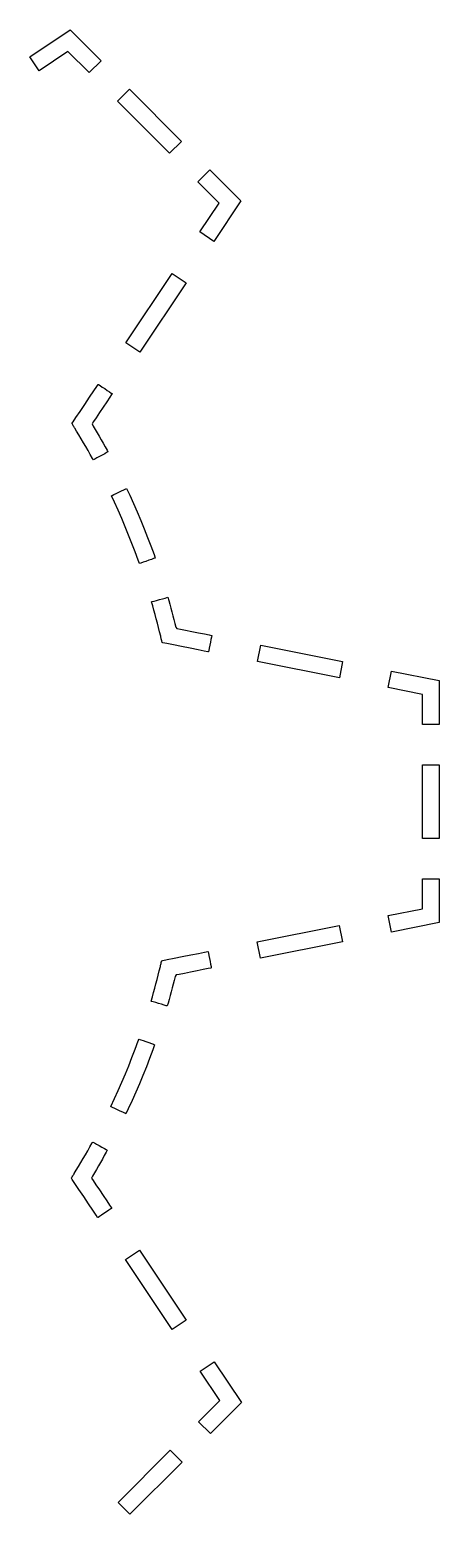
# Model space of a CAD drawing. Header units: metres. Extents: x 1612 to 2178, y 1755 to 2101.
# Drawn here: x 1682.62 to 1692.92, y 2015.88 to 2053.22 of the extents above; entities that cross this region are included whole.
import ezdxf

# ---------------------------------------------------------------- set-up
doc = ezdxf.new("R2010")
doc.units = ezdxf.units.M

msp = doc.modelspace()

# ---------------------------------------------------------------- linework, layer by layer
at = {"layer": 'COMPONENT0'}
for p, q in [((1682.621, 2052.538, 0), (1683.636, 2053.219, 0)), ((1683.636, 2053.219, 0), (1684.415, 2052.438, 0)), ((1682.857, 2052.186, 0), (1682.621, 2052.538, 0)), ((1683.583, 2052.673, 0), (1682.857, 2052.186, 0)), ((1684.115, 2052.139, 0), (1683.583, 2052.673, 0)), ((1684.415, 2052.438, 0), (1684.115, 2052.139, 0)), ((1684.829, 2051.424, 0), (1685.128, 2051.723, 0)), ((1686.14, 2050.11, 0), (1684.829, 2051.424, 0)), ((1685.128, 2051.723, 0), (1686.439, 2050.408, 0)), ((1686.439, 2050.408, 0), (1686.14, 2050.11, 0)), ((1686.853, 2049.394, 0), (1687.153, 2049.693, 0)), ((1687.153, 2049.693, 0), (1687.931, 2048.913, 0)), ((1687.386, 2048.86, 0), (1686.853, 2049.394, 0)), ((1686.899, 2048.131, 0), (1687.386, 2048.86, 0)), ((1687.931, 2048.913, 0), (1687.252, 2047.896, 0)), ((1687.252, 2047.896, 0), (1686.899, 2048.131, 0)), ((1685.038, 2045.342, 0), (1686.204, 2047.089, 0)), ((1686.204, 2047.089, 0), (1686.556, 2046.854, 0)), ((1686.556, 2046.854, 0), (1685.39, 2045.107, 0)), ((1685.39, 2045.107, 0), (1685.038, 2045.342, 0)), ((1684.308, 2044.248, 0), (1684.342, 2044.299, 0)), ((1684.342, 2044.299, 0), (1684.354, 2044.292, 0)), ((1684.354, 2044.292, 0), (1684.39, 2044.268, 0)), ((1684.39, 2044.268, 0), (1684.444, 2044.232, 0)), ((1684.006, 2043.795, 0), (1684.126, 2043.974, 0)), ((1684.126, 2043.974, 0), (1684.231, 2044.133, 0)), ((1684.231, 2044.133, 0), (1684.308, 2044.248, 0)), ((1684.444, 2044.232, 0), (1684.507, 2044.191, 0)), ((1684.507, 2044.191, 0), (1684.571, 2044.148, 0)), ((1684.634, 2043.974, 0), (1684.56, 2043.862, 0)), ((1684.571, 2044.148, 0), (1684.629, 2044.109, 0)), ((1684.629, 2044.109, 0), (1684.672, 2044.08, 0)), ((1684.683, 2044.047, 0), (1684.634, 2043.974, 0)), ((1684.672, 2044.08, 0), (1684.694, 2044.066, 0)), ((1684.694, 2044.066, 0), (1684.683, 2044.047, 0)), ((1683.785, 2043.464, 0), (1683.888, 2043.618, 0)), ((1683.888, 2043.618, 0), (1684.006, 2043.795, 0)), ((1684.377, 2043.589, 0), (1684.292, 2043.461, 0)), ((1684.47, 2043.728, 0), (1684.377, 2043.589, 0)), ((1684.56, 2043.862, 0), (1684.47, 2043.728, 0)), ((1683.685, 2043.314, 0), (1683.712, 2043.355, 0)), ((1683.687, 2043.31, 0), (1683.685, 2043.314, 0)), ((1683.694, 2043.298, 0), (1683.687, 2043.31, 0)), ((1683.705, 2043.281, 0), (1683.694, 2043.298, 0)), ((1683.718, 2043.26, 0), (1683.705, 2043.281, 0)), ((1683.712, 2043.355, 0), (1683.785, 2043.464, 0)), ((1683.731, 2043.239, 0), (1683.718, 2043.26, 0)), ((1683.742, 2043.22, 0), (1683.731, 2043.239, 0)), ((1683.751, 2043.206, 0), (1683.742, 2043.22, 0)), ((1683.755, 2043.199, 0), (1683.751, 2043.206, 0)), ((1683.8, 2043.126, 0), (1683.755, 2043.199, 0)), ((1684.226, 2043.362, 0), (1684.19, 2043.309, 0)), ((1684.19, 2043.309, 0), (1684.219, 2043.251, 0)), ((1684.219, 2043.251, 0), (1684.27, 2043.165, 0)), ((1684.292, 2043.461, 0), (1684.226, 2043.362, 0)), ((1684.27, 2043.165, 0), (1684.321, 2043.079, 0)), ((1683.859, 2043.028, 0), (1683.8, 2043.126, 0)), ((1683.917, 2042.931, 0), (1683.859, 2043.028, 0)), ((1683.975, 2042.832, 0), (1683.917, 2042.931, 0)), ((1684.032, 2042.734, 0), (1683.975, 2042.832, 0)), ((1684.321, 2043.079, 0), (1684.371, 2042.993, 0)), ((1684.371, 2042.993, 0), (1684.421, 2042.906, 0)), ((1684.421, 2042.906, 0), (1684.47, 2042.819, 0)), ((1684.47, 2042.819, 0), (1684.519, 2042.732, 0)), ((1684.088, 2042.635, 0), (1684.032, 2042.734, 0)), ((1684.144, 2042.536, 0), (1684.088, 2042.635, 0)), ((1684.198, 2042.436, 0), (1684.144, 2042.536, 0)), ((1684.225, 2042.403, 0), (1684.198, 2042.436, 0)), ((1684.257, 2042.42, 0), (1684.225, 2042.403, 0)), ((1684.31, 2042.449, 0), (1684.257, 2042.42, 0)), ((1684.375, 2042.484, 0), (1684.31, 2042.449, 0)), ((1684.443, 2042.521, 0), (1684.375, 2042.484, 0)), ((1684.507, 2042.556, 0), (1684.443, 2042.521, 0)), ((1684.557, 2042.584, 0), (1684.507, 2042.556, 0)), ((1684.519, 2042.732, 0), (1684.567, 2042.645, 0)), ((1684.586, 2042.6, 0), (1684.557, 2042.584, 0)), ((1684.567, 2042.645, 0), (1684.586, 2042.6, 0)), ((1684.93, 2041.619, 0), (1684.992, 2041.648, 0)), ((1684.992, 2041.648, 0), (1685.038, 2041.669, 0)), ((1685.038, 2041.669, 0), (1685.059, 2041.679, 0)), ((1685.059, 2041.679, 0), (1685.138, 2041.513, 0)), ((1684.677, 2041.499, 0), (1684.693, 2041.506, 0)), ((1684.753, 2041.336, 0), (1684.677, 2041.499, 0)), ((1684.693, 2041.506, 0), (1684.734, 2041.526, 0)), ((1684.734, 2041.526, 0), (1684.793, 2041.554, 0)), ((1684.846, 2041.131, 0), (1684.753, 2041.336, 0)), ((1684.793, 2041.554, 0), (1684.861, 2041.586, 0)), ((1684.861, 2041.586, 0), (1684.93, 2041.619, 0)), ((1685.138, 2041.513, 0), (1685.233, 2041.303, 0)), ((1685.233, 2041.303, 0), (1685.325, 2041.092, 0)), ((1684.937, 2040.924, 0), (1684.846, 2041.131, 0)), ((1685.025, 2040.717, 0), (1684.937, 2040.924, 0)), ((1685.325, 2041.092, 0), (1685.415, 2040.879, 0)), ((1685.11, 2040.508, 0), (1685.025, 2040.717, 0)), ((1685.415, 2040.879, 0), (1685.503, 2040.665, 0)), ((1685.503, 2040.665, 0), (1685.588, 2040.45, 0)), ((1685.193, 2040.298, 0), (1685.11, 2040.508, 0)), ((1685.273, 2040.087, 0), (1685.193, 2040.298, 0)), ((1685.588, 2040.45, 0), (1685.669, 2040.235, 0)), ((1685.669, 2040.235, 0), (1685.748, 2040.018, 0)), ((1685.35, 2039.876, 0), (1685.273, 2040.087, 0)), ((1685.386, 2039.793, 0), (1685.35, 2039.876, 0)), ((1685.419, 2039.805, 0), (1685.386, 2039.793, 0)), ((1685.475, 2039.824, 0), (1685.419, 2039.805, 0)), ((1685.543, 2039.848, 0), (1685.475, 2039.824, 0)), ((1685.616, 2039.874, 0), (1685.543, 2039.848, 0)), ((1685.684, 2039.898, 0), (1685.616, 2039.874, 0)), ((1685.739, 2039.918, 0), (1685.684, 2039.898, 0)), ((1685.773, 2039.929, 0), (1685.739, 2039.918, 0)), ((1685.748, 2040.018, 0), (1685.773, 2039.929, 0)), ((1685.688, 2038.829, 0), (1685.705, 2038.834, 0)), ((1685.716, 2038.733, 0), (1685.688, 2038.829, 0)), ((1685.705, 2038.834, 0), (1685.75, 2038.846, 0)), ((1685.746, 2038.624, 0), (1685.716, 2038.733, 0)), ((1685.75, 2038.846, 0), (1685.814, 2038.865, 0)), ((1685.814, 2038.865, 0), (1685.887, 2038.886, 0)), ((1685.887, 2038.886, 0), (1685.961, 2038.907, 0)), ((1685.961, 2038.907, 0), (1686.026, 2038.926, 0)), ((1686.026, 2038.926, 0), (1686.074, 2038.94, 0)), ((1686.074, 2038.94, 0), (1686.095, 2038.946, 0)), ((1686.095, 2038.946, 0), (1686.119, 2038.863, 0)), ((1686.119, 2038.863, 0), (1686.146, 2038.767, 0)), ((1686.146, 2038.767, 0), (1686.172, 2038.671, 0)), ((1686.172, 2038.671, 0), (1686.198, 2038.575, 0)), ((1685.776, 2038.514, 0), (1685.746, 2038.624, 0)), ((1685.806, 2038.404, 0), (1685.776, 2038.514, 0)), ((1685.834, 2038.294, 0), (1685.806, 2038.404, 0)), ((1685.862, 2038.183, 0), (1685.834, 2038.294, 0)), ((1686.198, 2038.575, 0), (1686.224, 2038.478, 0)), ((1686.224, 2038.478, 0), (1686.249, 2038.382, 0)), ((1686.249, 2038.382, 0), (1686.273, 2038.285, 0)), ((1686.273, 2038.285, 0), (1686.297, 2038.189, 0)), ((1685.889, 2038.073, 0), (1685.862, 2038.183, 0)), ((1685.916, 2037.963, 0), (1685.889, 2038.073, 0)), ((1685.923, 2037.932, 0), (1685.916, 2037.963, 0)), ((1685.926, 2037.919, 0), (1685.923, 2037.932, 0)), ((1685.93, 2037.9, 0), (1685.926, 2037.919, 0)), ((1686.297, 2038.189, 0), (1686.324, 2038.16, 0)), ((1686.324, 2038.16, 0), (1686.41, 2038.143, 0)), ((1686.41, 2038.143, 0), (1686.541, 2038.117, 0)), ((1686.541, 2038.117, 0), (1686.7, 2038.086, 0)), ((1686.7, 2038.086, 0), (1686.864, 2038.053, 0)), ((1686.864, 2038.053, 0), (1687.015, 2038.023, 0)), ((1687.015, 2038.023, 0), (1687.132, 2038, 0)), ((1687.132, 2038, 0), (1687.194, 2037.987, 0)), ((1687.191, 2037.943, 0), (1687.18, 2037.884, 0)), ((1687.199, 2037.979, 0), (1687.191, 2037.943, 0)), ((1687.194, 2037.987, 0), (1687.199, 2037.979, 0)), ((1685.936, 2037.876, 0), (1685.93, 2037.9, 0)), ((1685.942, 2037.852, 0), (1685.936, 2037.876, 0)), ((1685.947, 2037.83, 0), (1685.942, 2037.852, 0)), ((1685.951, 2037.812, 0), (1685.947, 2037.83, 0)), ((1685.953, 2037.803, 0), (1685.951, 2037.812, 0)), ((1685.973, 2037.798, 0), (1685.953, 2037.803, 0)), ((1686.074, 2037.778, 0), (1685.973, 2037.798, 0)), ((1686.239, 2037.746, 0), (1686.074, 2037.778, 0)), ((1686.442, 2037.705, 0), (1686.239, 2037.746, 0)), ((1686.655, 2037.663, 0), (1686.442, 2037.705, 0)), ((1686.855, 2037.623, 0), (1686.655, 2037.663, 0)), ((1687.013, 2037.592, 0), (1686.855, 2037.623, 0)), ((1687.105, 2037.574, 0), (1687.013, 2037.592, 0)), ((1687.118, 2037.576, 0), (1687.105, 2037.574, 0)), ((1687.125, 2037.608, 0), (1687.118, 2037.576, 0)), ((1687.136, 2037.665, 0), (1687.125, 2037.608, 0)), ((1687.15, 2037.736, 0), (1687.136, 2037.665, 0)), ((1687.165, 2037.812, 0), (1687.15, 2037.736, 0)), ((1687.18, 2037.884, 0), (1687.165, 2037.812, 0)), ((1688.348, 2037.327, 0), (1688.431, 2037.742, 0)), ((1688.431, 2037.742, 0), (1690.492, 2037.332, 0)), ((1690.409, 2036.917, 0), (1688.348, 2037.327, 0)), ((1690.492, 2037.332, 0), (1690.409, 2036.917, 0)), ((1691.64, 2036.673, 0), (1691.722, 2037.088, 0)), ((1691.722, 2037.088, 0), (1692.923, 2036.849, 0)), ((1692.923, 2036.849, 0), (1692.923, 2035.746, 0)), ((1692.5, 2036.502, 0), (1691.64, 2036.673, 0)), ((1692.5, 2035.746, 0), (1692.5, 2036.502, 0)), ((1692.923, 2035.746, 0), (1692.5, 2035.746, 0)), ((1692.5, 2032.876, 0), (1692.5, 2034.734, 0)), ((1692.5, 2034.734, 0), (1692.923, 2034.734, 0)), ((1692.923, 2034.734, 0), (1692.923, 2032.876, 0)), ((1692.923, 2032.876, 0), (1692.5, 2032.876, 0)), ((1692.5, 2031.108, 0), (1692.5, 2031.864, 0)), ((1692.5, 2031.864, 0), (1692.923, 2031.864, 0)), ((1692.923, 2031.864, 0), (1692.923, 2030.761, 0)), ((1691.638, 2030.937, 0), (1692.5, 2031.108, 0)), ((1691.721, 2030.522, 0), (1691.638, 2030.937, 0)), ((1688.341, 2030.281, 0), (1690.405, 2030.692, 0)), ((1690.405, 2030.692, 0), (1690.487, 2030.277, 0)), ((1692.923, 2030.761, 0), (1691.721, 2030.522, 0)), ((1688.423, 2029.866, 0), (1688.341, 2030.281, 0)), ((1690.487, 2030.277, 0), (1688.423, 2029.866, 0)), ((1685.915, 2029.69, 0), (1685.92, 2029.71, 0)), ((1685.92, 2029.71, 0), (1685.925, 2029.734, 0)), ((1685.925, 2029.734, 0), (1685.931, 2029.758, 0)), ((1685.931, 2029.758, 0), (1685.936, 2029.78, 0)), ((1685.936, 2029.78, 0), (1685.94, 2029.796, 0)), ((1685.94, 2029.796, 0), (1685.942, 2029.804, 0)), ((1685.942, 2029.804, 0), (1685.97, 2029.81, 0)), ((1685.97, 2029.81, 0), (1686.081, 2029.832, 0)), ((1686.081, 2029.832, 0), (1686.252, 2029.866, 0)), ((1686.252, 2029.866, 0), (1686.458, 2029.907, 0)), ((1686.458, 2029.907, 0), (1686.671, 2029.95, 0)), ((1686.671, 2029.95, 0), (1686.867, 2029.988, 0)), ((1686.867, 2029.988, 0), (1687.019, 2030.019, 0)), ((1687.019, 2030.019, 0), (1687.1, 2030.035, 0)), ((1687.1, 2030.035, 0), (1687.109, 2030.029, 0)), ((1687.109, 2030.029, 0), (1687.116, 2029.993, 0)), ((1687.116, 2029.993, 0), (1687.128, 2029.934, 0)), ((1687.128, 2029.934, 0), (1687.142, 2029.862, 0)), ((1687.142, 2029.862, 0), (1687.157, 2029.786, 0)), ((1687.157, 2029.786, 0), (1687.171, 2029.715, 0)), ((1687.171, 2029.715, 0), (1687.183, 2029.658, 0)), ((1685.797, 2029.22, 0), (1685.826, 2029.33, 0)), ((1685.826, 2029.33, 0), (1685.854, 2029.439, 0)), ((1685.854, 2029.439, 0), (1685.881, 2029.549, 0)), ((1685.881, 2029.549, 0), (1685.908, 2029.659, 0)), ((1685.908, 2029.659, 0), (1685.912, 2029.677, 0)), ((1685.912, 2029.677, 0), (1685.915, 2029.69, 0)), ((1686.282, 2029.406, 0), (1686.258, 2029.31, 0)), ((1686.306, 2029.445, 0), (1686.282, 2029.406, 0)), ((1686.384, 2029.461, 0), (1686.306, 2029.445, 0)), ((1686.512, 2029.486, 0), (1686.384, 2029.461, 0)), ((1686.668, 2029.517, 0), (1686.512, 2029.486, 0)), ((1686.833, 2029.55, 0), (1686.668, 2029.517, 0)), ((1686.987, 2029.581, 0), (1686.833, 2029.55, 0)), ((1687.109, 2029.605, 0), (1686.987, 2029.581, 0)), ((1687.18, 2029.619, 0), (1687.109, 2029.605, 0)), ((1687.189, 2029.626, 0), (1687.18, 2029.619, 0)), ((1687.183, 2029.658, 0), (1687.189, 2029.626, 0)), ((1685.706, 2028.893, 0), (1685.737, 2029.001, 0)), ((1685.737, 2029.001, 0), (1685.767, 2029.111, 0)), ((1685.767, 2029.111, 0), (1685.797, 2029.22, 0)), ((1686.182, 2029.022, 0), (1686.156, 2028.927, 0)), ((1686.208, 2029.118, 0), (1686.182, 2029.022, 0)), ((1686.233, 2029.214, 0), (1686.208, 2029.118, 0)), ((1686.258, 2029.31, 0), (1686.233, 2029.214, 0)), ((1685.675, 2028.785, 0), (1685.706, 2028.893, 0)), ((1685.688, 2028.781, 0), (1685.675, 2028.785, 0)), ((1685.73, 2028.768, 0), (1685.688, 2028.781, 0)), ((1685.791, 2028.75, 0), (1685.73, 2028.768, 0)), ((1685.864, 2028.729, 0), (1685.791, 2028.75, 0)), ((1685.938, 2028.707, 0), (1685.864, 2028.729, 0)), ((1686.005, 2028.688, 0), (1685.938, 2028.707, 0)), ((1686.055, 2028.673, 0), (1686.005, 2028.688, 0)), ((1686.08, 2028.666, 0), (1686.055, 2028.673, 0)), ((1686.102, 2028.736, 0), (1686.08, 2028.666, 0)), ((1686.129, 2028.831, 0), (1686.102, 2028.736, 0)), ((1686.156, 2028.927, 0), (1686.129, 2028.831, 0)), ((1685.351, 2027.79, 0), (1685.376, 2027.828, 0)), ((1685.376, 2027.828, 0), (1685.415, 2027.815, 0)), ((1685.194, 2027.371, 0), (1685.274, 2027.58, 0)), ((1685.274, 2027.58, 0), (1685.351, 2027.79, 0)), ((1685.415, 2027.815, 0), (1685.473, 2027.794, 0)), ((1685.473, 2027.794, 0), (1685.543, 2027.769, 0)), ((1685.543, 2027.769, 0), (1685.616, 2027.743, 0)), ((1685.616, 2027.743, 0), (1685.682, 2027.72, 0)), ((1685.718, 2027.561, 0), (1685.638, 2027.347, 0)), ((1685.682, 2027.72, 0), (1685.734, 2027.701, 0)), ((1685.762, 2027.691, 0), (1685.718, 2027.561, 0)), ((1685.734, 2027.701, 0), (1685.762, 2027.691, 0)), ((1685.027, 2026.955, 0), (1685.112, 2027.162, 0)), ((1685.112, 2027.162, 0), (1685.194, 2027.371, 0)), ((1685.555, 2027.133, 0), (1685.47, 2026.919, 0)), ((1685.638, 2027.347, 0), (1685.555, 2027.133, 0)), ((1684.849, 2026.542, 0), (1684.939, 2026.748, 0)), ((1684.939, 2026.748, 0), (1685.027, 2026.955, 0)), ((1685.47, 2026.919, 0), (1685.382, 2026.707, 0)), ((1684.661, 2026.136, 0), (1684.756, 2026.338, 0)), ((1684.756, 2026.338, 0), (1684.849, 2026.542, 0)), ((1685.291, 2026.496, 0), (1685.197, 2026.286, 0)), ((1685.382, 2026.707, 0), (1685.291, 2026.496, 0)), ((1684.671, 2026.131, 0), (1684.661, 2026.136, 0)), ((1684.708, 2026.113, 0), (1684.671, 2026.131, 0)), ((1684.764, 2026.086, 0), (1684.708, 2026.113, 0)), ((1684.831, 2026.054, 0), (1684.764, 2026.086, 0)), ((1684.9, 2026.021, 0), (1684.831, 2026.054, 0)), ((1684.964, 2025.991, 0), (1684.9, 2026.021, 0)), ((1685.013, 2025.967, 0), (1684.964, 2025.991, 0)), ((1685.04, 2025.955, 0), (1685.013, 2025.967, 0)), ((1685.101, 2026.078, 0), (1685.04, 2025.955, 0)), ((1685.197, 2026.286, 0), (1685.101, 2026.078, 0)), ((1684.136, 2025.121, 0), (1684.191, 2025.22, 0)), ((1684.191, 2025.22, 0), (1684.213, 2025.24, 0)), ((1684.213, 2025.24, 0), (1684.248, 2025.22, 0)), ((1684.248, 2025.22, 0), (1684.303, 2025.19, 0)), ((1683.968, 2024.826, 0), (1684.024, 2024.925, 0)), ((1684.024, 2024.925, 0), (1684.081, 2025.023, 0)), ((1684.081, 2025.023, 0), (1684.136, 2025.121, 0)), ((1684.303, 2025.19, 0), (1684.368, 2025.155, 0)), ((1684.368, 2025.155, 0), (1684.436, 2025.117, 0)), ((1684.436, 2025.117, 0), (1684.499, 2025.083, 0)), ((1684.498, 2024.901, 0), (1684.449, 2024.815, 0)), ((1684.546, 2024.987, 0), (1684.498, 2024.901, 0)), ((1684.499, 2025.083, 0), (1684.547, 2025.057, 0)), ((1684.573, 2025.042, 0), (1684.546, 2024.987, 0)), ((1684.547, 2025.057, 0), (1684.573, 2025.042, 0)), ((1683.742, 2024.45, 0), (1683.793, 2024.535, 0)), ((1683.793, 2024.535, 0), (1683.852, 2024.631, 0)), ((1683.852, 2024.631, 0), (1683.91, 2024.729, 0)), ((1683.91, 2024.729, 0), (1683.968, 2024.826, 0)), ((1684.25, 2024.472, 0), (1684.199, 2024.387, 0)), ((1684.3, 2024.557, 0), (1684.25, 2024.472, 0)), ((1684.35, 2024.643, 0), (1684.3, 2024.557, 0)), ((1684.4, 2024.729, 0), (1684.35, 2024.643, 0)), ((1684.449, 2024.815, 0), (1684.4, 2024.729, 0)), ((1683.671, 2024.335, 0), (1683.674, 2024.34, 0)), ((1683.692, 2024.303, 0), (1683.671, 2024.335, 0)), ((1683.674, 2024.34, 0), (1683.681, 2024.352, 0)), ((1683.681, 2024.352, 0), (1683.693, 2024.37, 0)), ((1683.76, 2024.201, 0), (1683.692, 2024.303, 0)), ((1683.693, 2024.37, 0), (1683.705, 2024.391, 0)), ((1683.705, 2024.391, 0), (1683.718, 2024.412, 0)), ((1683.718, 2024.412, 0), (1683.73, 2024.431, 0)), ((1683.73, 2024.431, 0), (1683.738, 2024.444, 0)), ((1683.738, 2024.444, 0), (1683.742, 2024.45, 0)), ((1683.86, 2024.05, 0), (1683.76, 2024.201, 0)), ((1684.199, 2024.387, 0), (1684.179, 2024.336, 0)), ((1684.179, 2024.336, 0), (1684.219, 2024.275, 0)), ((1684.219, 2024.275, 0), (1684.289, 2024.171, 0)), ((1684.289, 2024.171, 0), (1684.376, 2024.04, 0)), ((1683.979, 2023.873, 0), (1683.86, 2024.05, 0)), ((1684.099, 2023.692, 0), (1683.979, 2023.873, 0)), ((1684.376, 2024.04, 0), (1684.47, 2023.899, 0)), ((1684.47, 2023.899, 0), (1684.559, 2023.766, 0)), ((1684.559, 2023.766, 0), (1684.631, 2023.658, 0)), ((1684.208, 2023.529, 0), (1684.099, 2023.692, 0)), ((1684.29, 2023.406, 0), (1684.208, 2023.529, 0)), ((1684.33, 2023.346, 0), (1684.29, 2023.406, 0)), ((1684.341, 2023.349, 0), (1684.33, 2023.346, 0)), ((1684.374, 2023.371, 0), (1684.341, 2023.349, 0)), ((1684.426, 2023.406, 0), (1684.374, 2023.371, 0)), ((1684.488, 2023.447, 0), (1684.426, 2023.406, 0)), ((1684.553, 2023.49, 0), (1684.488, 2023.447, 0)), ((1684.612, 2023.529, 0), (1684.553, 2023.49, 0)), ((1684.658, 2023.56, 0), (1684.612, 2023.529, 0)), ((1684.631, 2023.658, 0), (1684.676, 2023.591, 0)), ((1684.682, 2023.576, 0), (1684.658, 2023.56, 0)), ((1684.676, 2023.591, 0), (1684.682, 2023.576, 0)), ((1685.035, 2022.29, 0), (1685.387, 2022.525, 0)), ((1686.208, 2020.532, 0), (1685.035, 2022.29, 0)), ((1685.387, 2022.525, 0), (1686.56, 2020.767, 0)), ((1686.56, 2020.767, 0), (1686.208, 2020.532, 0)), ((1686.91, 2019.479, 0), (1687.262, 2019.714, 0)), ((1687.262, 2019.714, 0), (1687.945, 2018.691, 0)), ((1687.4, 2018.744, 0), (1686.91, 2019.479, 0)), ((1686.867, 2018.21, 0), (1687.4, 2018.744, 0)), ((1687.945, 2018.691, 0), (1687.167, 2017.911, 0)), ((1687.167, 2017.911, 0), (1686.867, 2018.21, 0)), ((1684.843, 2016.18, 0), (1686.154, 2017.495, 0)), ((1686.154, 2017.495, 0), (1686.454, 2017.196, 0)), ((1686.454, 2017.196, 0), (1685.143, 2015.881, 0)), ((1685.143, 2015.881, 0), (1684.843, 2016.18, 0))]:
    msp.add_line(p, q, dxfattribs=at)

doc.saveas('drawing.dxf')
